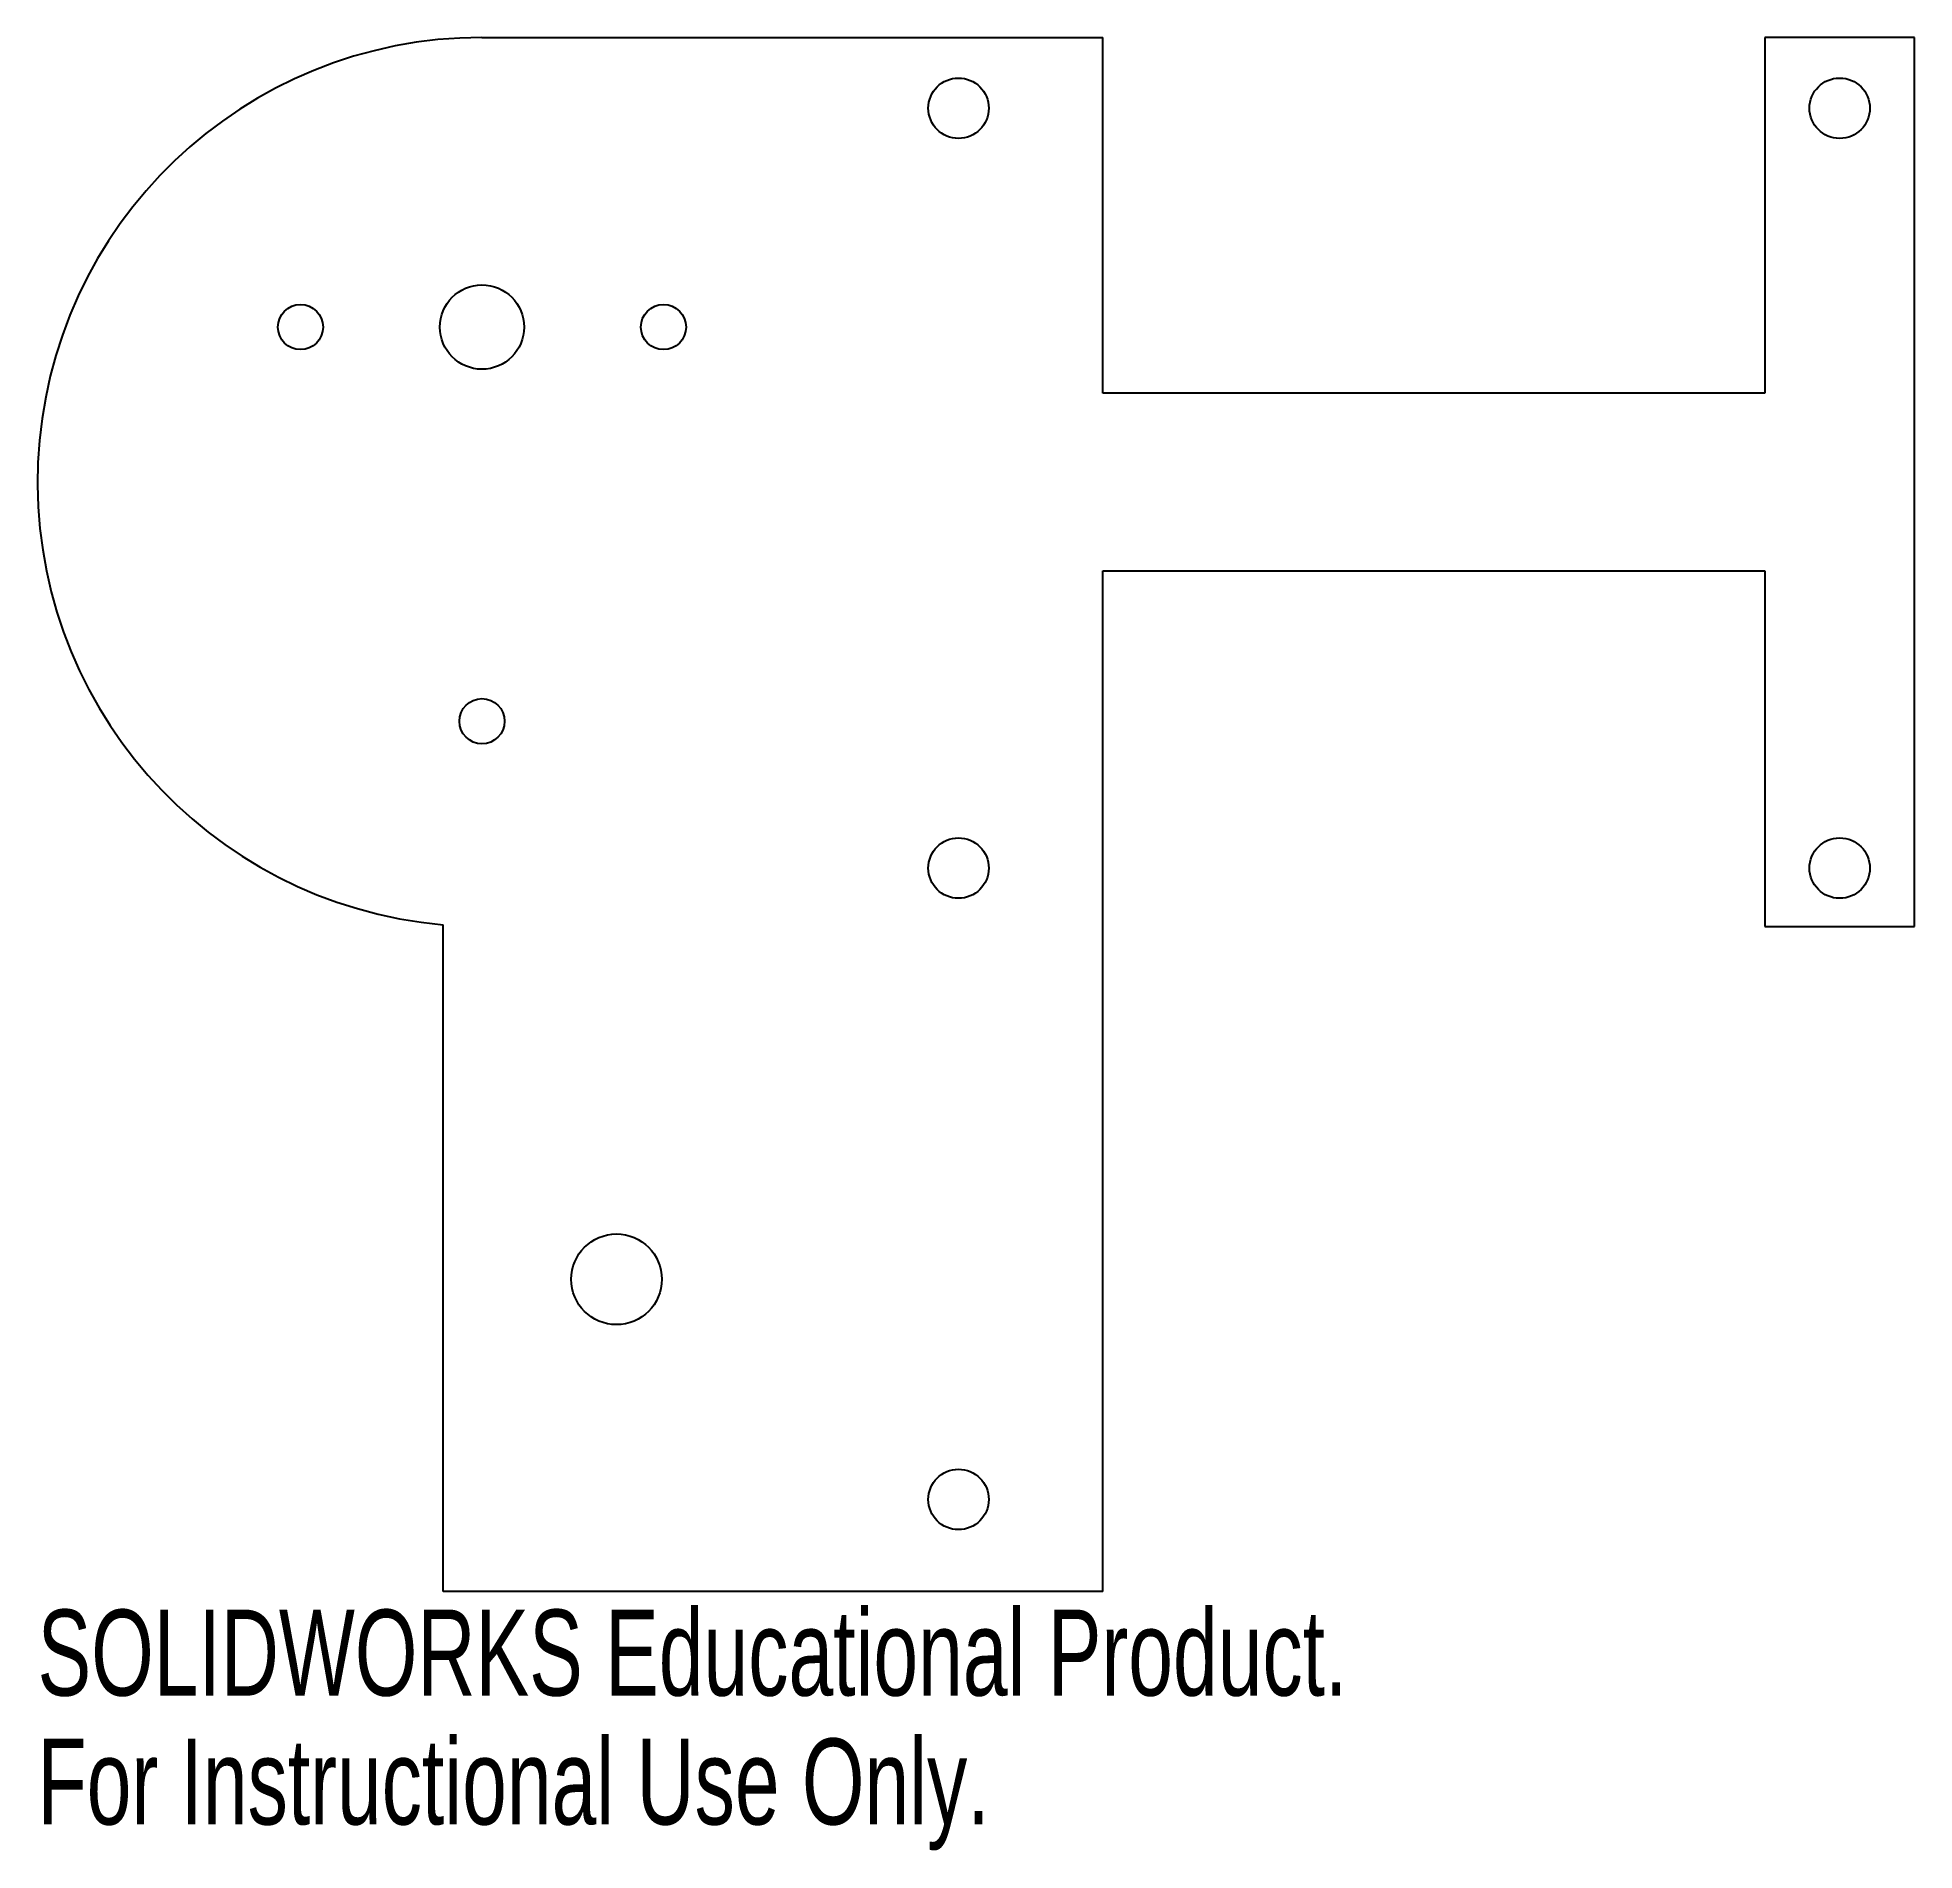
# Model space of a CAD drawing. Header units: millimetres. Extents: x -168 to -63, y -137 to -35.
import ezdxf

# ---------------------------------------------------------------- set-up
doc = ezdxf.new("R2010")
doc.units = ezdxf.units.MM
doc.styles.add('SLDTEXTSTYLE0', font='TXT', dxfattribs={"width": 0.7})

msp = doc.modelspace()

# ---------------------------------------------------------------- linework, layer by layer
at = {"color": 7, "linetype": 'Continuous', "lineweight": 25}
for p, q in [((-143.35, -35.4), (-108.43, -35.4)), ((-108.43, -55.4), (-108.43, -35.4)), ((-62.77, -35.4), (-71.18, -35.4)), ((-71.18, -35.4), (-71.18, -55.4)), ((-62.77, -85.4), (-62.77, -35.4)), ((-71.18, -55.4), (-108.43, -55.4)), ((-108.43, -122.81), (-108.43, -65.4)), ((-108.43, -65.4), (-71.18, -65.4)), ((-71.18, -65.4), (-71.18, -85.4)), ((-145.53, -122.81), (-145.53, -85.31)), ((-71.18, -85.4), (-62.77, -85.4)), ((-108.43, -122.81), (-145.53, -122.81))]:
    msp.add_line(p, q, dxfattribs=at)
for centre, radius in [((-116.54, -39.38), 1.7), ((-66.97, -39.38), 1.7), ((-143.35, -51.69), 2.37), ((-153.56, -51.69), 1.27), ((-133.14, -51.69), 1.27), ((-143.35, -73.86), 1.27), ((-116.54, -82.12), 1.7), ((-66.97, -82.12), 1.7), ((-135.78, -105.25), 2.55), ((-116.54, -117.63), 1.7)]:
    msp.add_circle(centre, radius, dxfattribs=at)
msp.add_arc((-143.35, -60.4), 25, 90, 265, dxfattribs=at)

# ---------------------------------------------------------------- texts
at = {"color": 7, "linetype": 'Continuous', "char_height": 4.8336, "attachment_point": 1, "style": 'SLDTEXTSTYLE0'}
for s, insert in [('SOLIDWORKS Educational Product.', (-168.35, -123.83)), ('For Instructional Use Only.', (-168.35, -131.08))]:
    msp.add_mtext(s, dxfattribs=dict(at, insert=insert))

doc.saveas('drawing.dxf')
